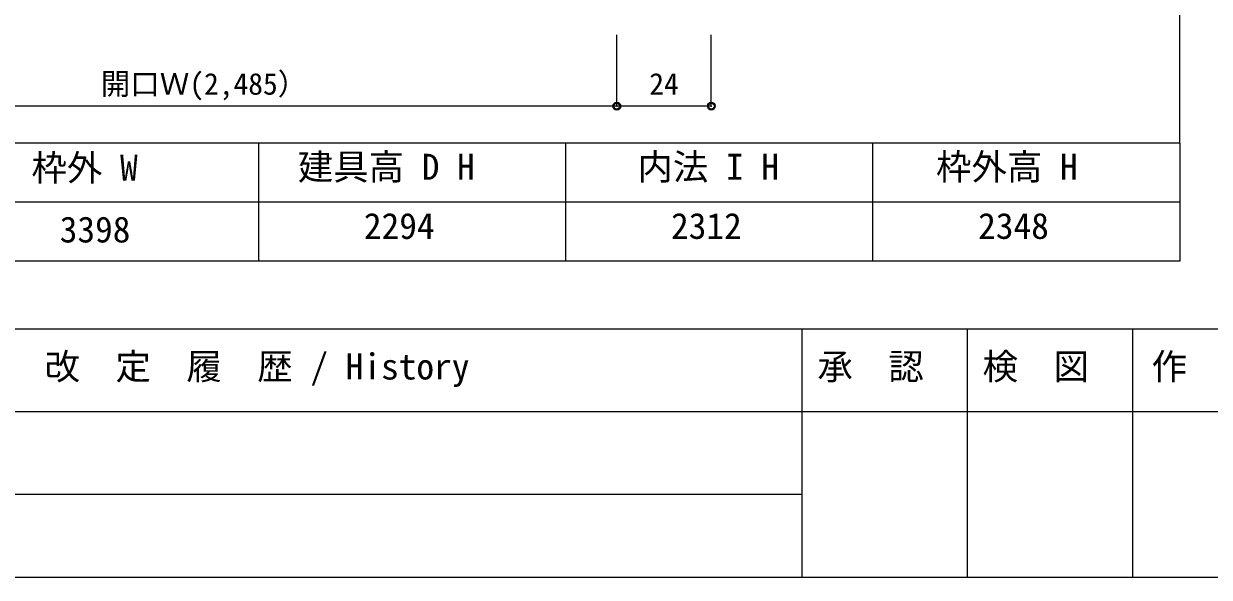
# Model space of a CAD drawing. Units: millimetres on the paper, enlarged 5 times, with parts at other scales. Extents: x -992 to 1008, y -685 to 700.
# Drawn here: x -292 to 210, y -685 to -451 of the extents above; entities that cross this region are included whole.
import ezdxf
from ezdxf.enums import TextEntityAlignment as Align

# ---------------------------------------------------------------- set-up
doc = ezdxf.new("R2010")
doc.units = ezdxf.units.MM
doc.header["$LTSCALE"] = 5
doc.header["$PDMODE"] = 32
doc.header["$PDSIZE"] = 2.5
for name, color, linetype, lineweight in [('1-0_H-SYM', 7, 'Continuous', 20), ('1-1_0', 7, 'Continuous', 20), ('2-0_18', 7, 'Continuous', 18)]:
    doc.layers.add(name, color=color, linetype=linetype, lineweight=lineweight)
doc.styles.add('ＭＳ ゴシック', font='')
doc.styles.get('ＭＳ ゴシック').set_extended_font_data('MS Gothic')

msp = doc.modelspace()

# ---------------------------------------------------------------- linework, layer by layer
at = {"layer": '1-0_H-SYM'}
for q in [(197.5, -51.25), (-967.5, -501.25)]:
    msp.add_line((197.5, -501.25), q, dxfattribs=at)
at = {"layer": '1-0_H-SYM', "color": 4, "lineweight": 18}
for centre in [(-40.788, -485.636), (-0.788, -485.636)]:
    msp.add_circle(centre, 1.667, dxfattribs=at)
at = {"layer": '1-1_0'}
for p, q in [((197.5, -501.25), (197.5, -51.25)), ((197.5, -501.25), (-967.5, -501.25)), ((197.5, -501.25), (-967.5, -501.25)), ((-192.5, -501.25), (-192.5, -551.25)), ((-62.5, -501.25), (-62.5, -551.25)), ((67.5, -501.25), (67.5, -551.25)), ((197.5, -501.25), (197.5, -551.25)), ((197.5, -526.25), (-967.5, -526.25)), ((197.5, -551.25), (-967.5, -551.25)), ((1007.5, -580), (-992.5, -580)), ((37.5, -580), (37.5, -685)), ((107.5, -580), (107.5, -685)), ((177.5, -580), (177.5, -685)), ((1007.5, -615), (-587.5, -615)), ((37.5, -650), (-587.5, -650))]:
    msp.add_line(p, q, dxfattribs=at)
msp.add_lwpolyline([(-992.5, -685), (1007.5, -685), (1007.5, 700), (-992.5, 700)], close=True, dxfattribs=at)
at = {"layer": '2-0_18', "color": 4}
for p, q in [((-40.788, -485.636), (-40.788, -455.523)), ((-0.788, -485.636), (-0.788, -455.523)), ((-0.788, -485.636), (-474.498, -485.636))]:
    msp.add_line(p, q, dxfattribs=at)
at = {"layer": '2-0_18', "color": 1}
for p in [(-40.788, -485.636), (-0.788, -485.636)]:
    msp.add_point(p, dxfattribs=at)
at = {"layer": '2-0_18', "color": 5}
for p in [(-40.788, -485.636), (-0.788, -485.636)]:
    msp.add_point(p, dxfattribs=at)
at = {"layer": '2-0_18', "color": 4}
for p in [(-40.788, -485.636), (-0.788, -485.636)]:
    msp.add_point(p, dxfattribs=at)

# ---------------------------------------------------------------- texts
at = {"layer": '1-0_H-SYM', "style": 'ＭＳ ゴシック'}
for s, p in [('2294', (-147.833, -545.122)), ('2312', (-17.833, -545.122)), ('2348', (112.167, -545.122)), ('3398', (-276.6, -546.636))]:
    msp.add_text(s, height=11, dxfattribs=at).set_placement(p, align=Align.BOTTOM_LEFT)
at = {"layer": '1-1_0', "style": 'ＭＳ ゴシック'}
for s, p in [('枠外 W', (-288.541, -520.51)), ('建具高 D H', (-175.851, -520.122)), ('内法 I H', (-32.067, -520.122)), ('枠外高 H', (94.343, -520.122)), ('改\u3000定\u3000履\u3000歴 / History', (-283.008, -604.606)), ('承\u3000認', (44.119, -604.606)), ('検\u3000図', (114.052, -604.606)), ('作\u3000成', (185.583, -604.606))]:
    msp.add_text(s, height=11, dxfattribs=at).set_placement(p, align=Align.BOTTOM_LEFT)
at = {"layer": '2-0_18', "style": 'ＭＳ ゴシック'}
for s, p in [('開口Ｗ(2,485）', (-259.225, -483.552)), ('24', (-27.038, -483.552))]:
    msp.add_text(s, height=9.164, dxfattribs=at).set_placement(p, align=Align.BOTTOM_LEFT)

doc.saveas('drawing.dxf')
